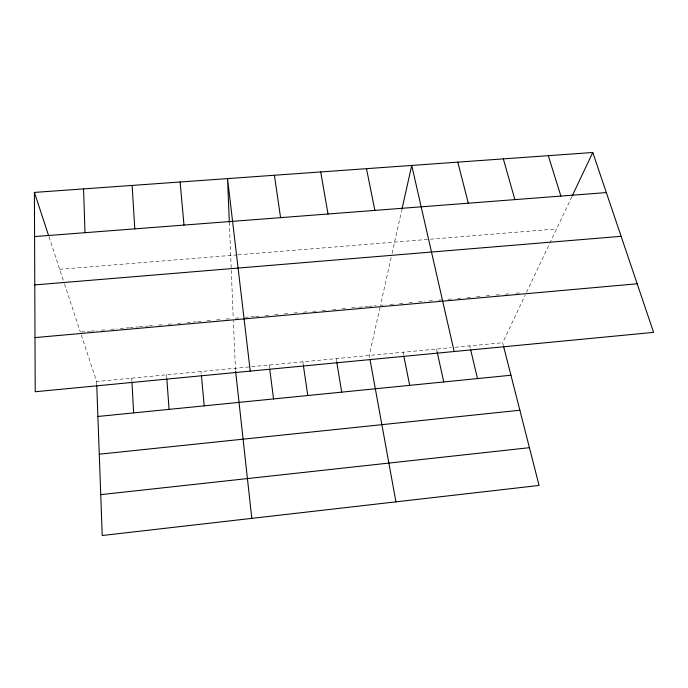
<?xml version="1.0" encoding="UTF-8"?>
<svg xmlns="http://www.w3.org/2000/svg" width="688" height="688" viewBox="0 0 688 688"><rect width="100%" height="100%" fill="white"/><g stroke="black" fill="none" stroke-linecap="round" stroke-linejoin="round"><path stroke-width="0.52" stroke-dasharray="3.44 2.58" d="M380 307.398L369.258 355.464L369.826 358.586M391.154 257.518L380.473 305.3L385.762 304.827M392.065 253.408L401.697 210.339M503.427 345.78L502.653 342.727L525.211 295.1M526.552 292.28L571.745 196.888M81.313 334.996L96.612 381.496L451.053 347.655M455.207 347.259L502.653 342.727M81.399 331.969L89.784 331.22M90.825 331.134L97.12 330.567M101.308 330.197L106.545 329.733M110.742 329.354L117.029 328.795M120.194 328.511L128.725 327.755M129.791 327.66L138.322 326.895M139.389 326.8L147.929 326.043M148.995 325.94L154.327 325.467M158.584 325.089L163.864 324.616M168.096 324.237L173.376 323.773M177.599 323.394L182.888 322.921M187.11 322.543L195.564 321.795M197.662 321.606L202.891 321.141M207.079 320.763L212.308 320.298M216.496 319.92L221.734 319.456M225.922 319.086L231.151 318.621M235.373 318.243L240.705 317.761M244.971 317.383L254.577 316.532M255.644 316.437L260.976 315.955M265.241 315.577L270.573 315.104M274.796 314.726L280.076 314.253M284.307 313.874L289.588 313.41M293.81 313.031L299.091 312.558M303.322 312.18L307.545 311.802M312.782 311.337L318.011 310.873M322.199 310.494L327.428 310.03M332.665 309.566L336.853 309.196M342.082 308.723L347.38 308.25M351.645 307.871L358.052 307.304M359.119 307.209L367.659 306.444M368.725 306.349L376.198 305.687M389.993 304.449L395.282 303.984M399.522 303.606L404.811 303.133M409.042 302.754L414.339 302.281M418.562 301.903L424.849 301.344M429.045 300.974L434.283 300.501M438.48 300.131L441.619 299.848M447.914 299.289L453.151 298.824M457.408 298.437L462.749 297.964M467.032 297.586L472.372 297.104M476.646 296.726L481.996 296.253M486.27 295.866L490.544 295.487M495.842 295.014L501.139 294.541M505.37 294.163L510.668 293.69M515.957 293.217L521.255 292.744M59.701 269.309L237.076 254.904M238.143 254.818L429.398 239.286M430.447 239.2L556.549 228.958M49.029 236.87L64.208 283M64.526 283.981L80.35 332.063M469.732 345.875L470.214 347.913M436.527 349.04L437.207 352.127M403.039 352.239L403.658 355.343M336.191 358.62L336.535 360.718M302.84 361.802L303.296 364.967M269.197 365.018L269.61 368.2M235.511 370.385L233.327 320.513M201.059 371.52L201.249 373.601M166.548 374.814L166.78 377.961M131.735 378.142L131.907 381.298M229.319 222.233L233.241 318.432M96.612 381.496L96.733 384.678"/><path stroke-width="1.03" d="M401.921 209.315L411.734 165.43L454.175 351.525M572.184 195.942L592.781 152.487L34.4 192.416L35.217 391.747L653.6 332.373L592.781 152.487M100.732 494.646L529.433 447.69M99.261 454.2L519.879 410.246M97.885 416.472L510.943 375.244M34.993 337.593L637.174 283.783M34.778 284.918L621.126 236.319M34.581 236.569L606.334 192.58M34.4 192.416L48.702 235.881M548.31 155.669L560.875 196.08M503.324 158.885L514.873 199.615M457.795 162.136L468.304 203.201M503.685 346.795L539.065 485.444L102.22 535.513L96.767 385.736M470.704 349.96L477.489 378.581M437.207 352.127L443.734 381.952M366.489 168.663L374.865 210.39M403.873 356.375L409.687 385.349M370.015 359.626L395.944 501.844M320.72 171.94L328.013 213.994M336.707 361.759L341.695 392.143M303.451 366.016L307.777 395.523M274.409 175.251L280.584 217.64M269.748 369.258L273.557 398.937M250.234 371.107L227.539 178.605L229.319 222.233M235.631 371.451L251.808 518.365M201.438 375.682L204.216 405.86M180.118 181.993L183.988 225.079M166.849 379.002L169.085 409.369M132.13 185.425L134.796 228.863M131.967 382.356L133.644 412.903M83.558 188.899L85.002 232.69"/></g></svg>
